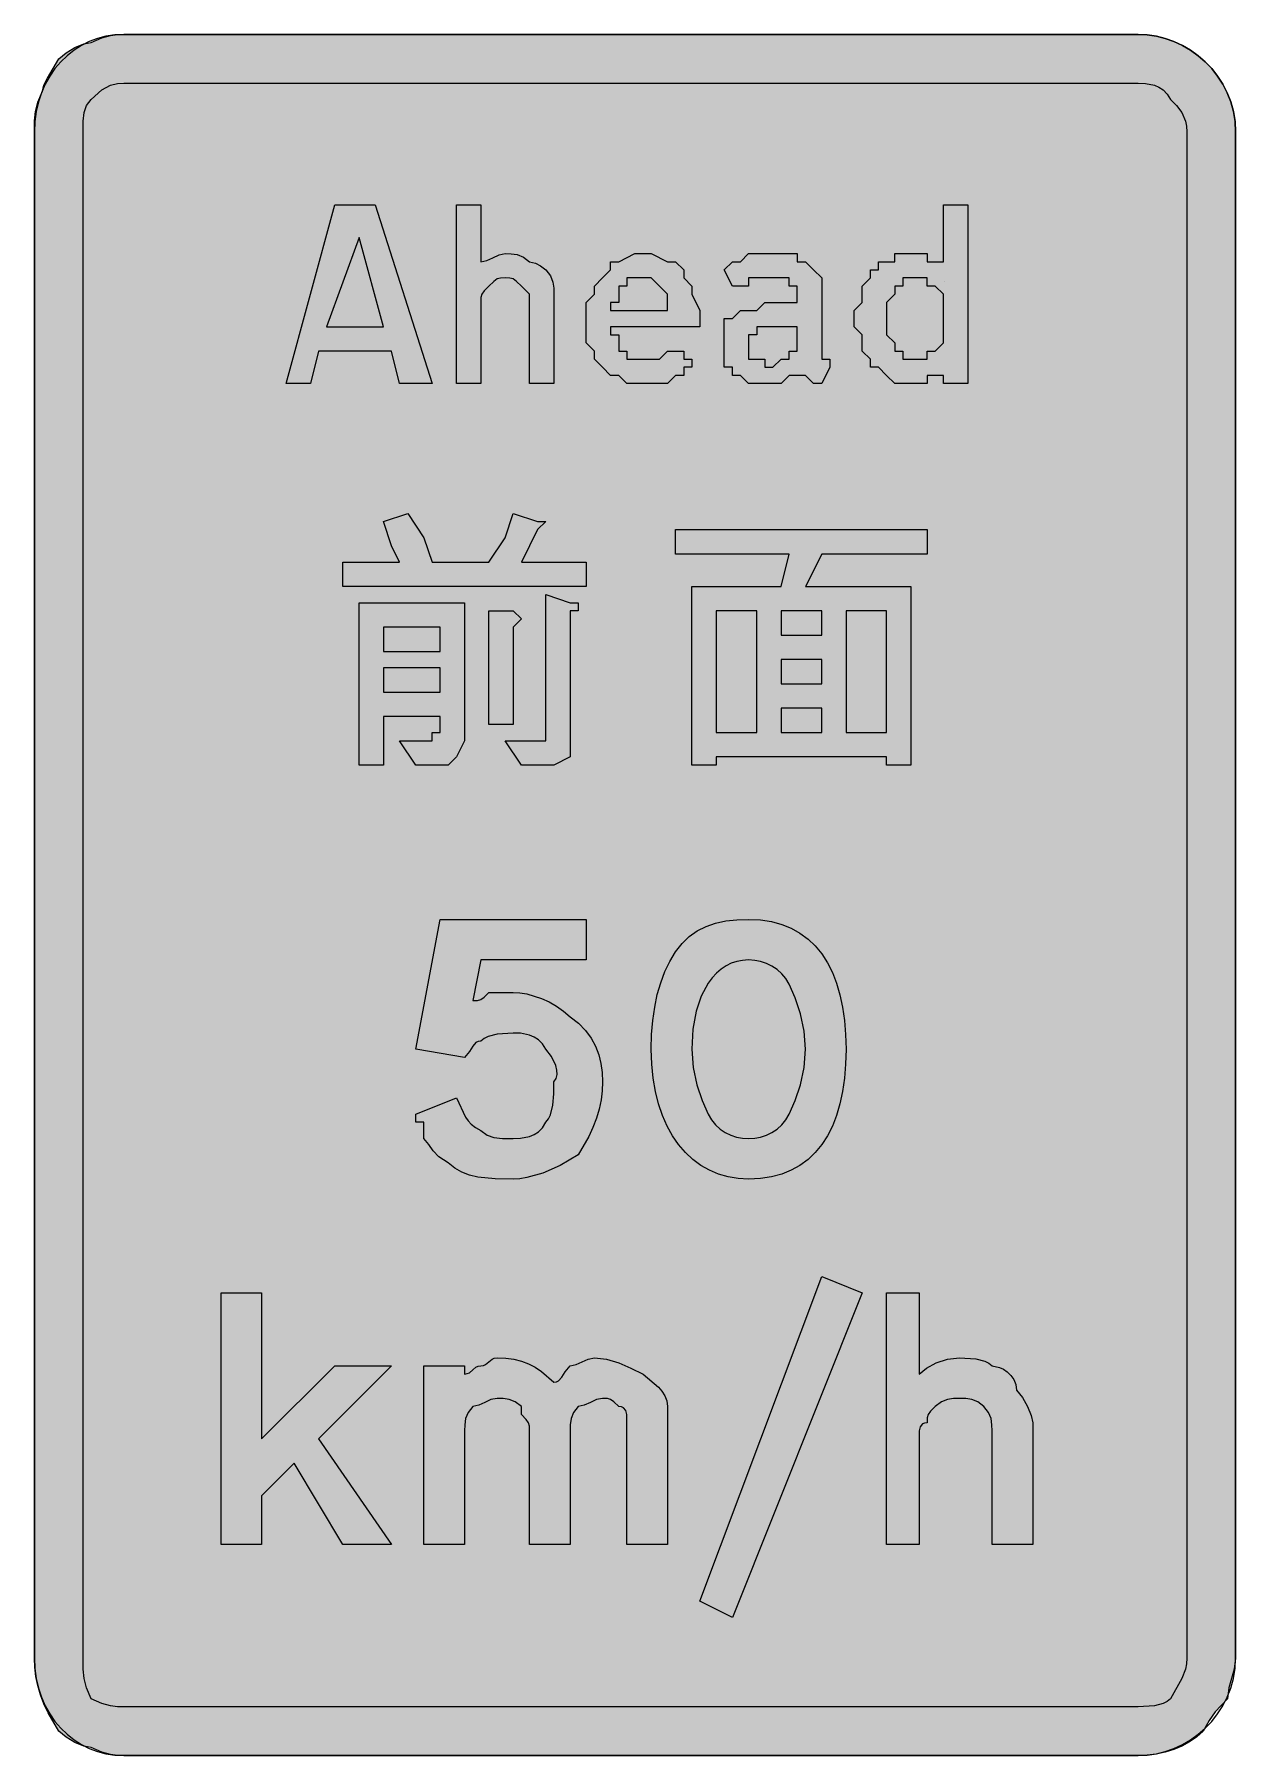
# Model space of a CAD drawing. Header units: metres. Extents: x 195 to 372, y 9 to 263.
import ezdxf

# ---------------------------------------------------------------- set-up
doc = ezdxf.new("R2010")
doc.units = ezdxf.units.M
for name, color, linetype, true_color in [('FILL_RED_FF0000', 7, 'Continuous', 0xff0000), ('FILL_WHITE_FFFFFF', 7, 'Continuous', 0xffffff), ('STROKE_RED_FF0000', 7, 'Continuous', 0xff0000), ('STROKE_WHITE_FFFFFF', 7, 'Continuous', 0xffffff)]:
    doc.layers.add(name, color=color, linetype=linetype, true_color=true_color)

msp = doc.modelspace()

# ---------------------------------------------------------------- hatches: boundary and pattern name
at = {"layer": 'FILL_RED_FF0000', "true_color": 0xff0000}
h = msp.add_hatch(color=7, dxfattribs=at)
h.dxf.hatch_style = 1
h.paths.add_polyline_path([(358.96, 256.04), (360.27, 255.78), (360.94, 255.49), (361.58, 255.07), (362.17, 254.47), (362.67, 253.68), (363.55, 252.76), (364.32, 251.73), (364.86, 250.47), (365.02, 249.73), (365.07, 248.88), (365.07, 23.28), (365.02, 22.43), (364.86, 21.67), (364.32, 20.28), (362.67, 17.28), (362.17, 16.88), (361.58, 16.59), (360.27, 16.23), (357.87, 16.08), (207.87, 16.08), (206.95, 16.1), (205.92, 16.23), (204.66, 16.59), (203.07, 17.28), (202.38, 18.89), (202.02, 20.28), (201.89, 21.67), (201.87, 23.28), (201.87, 248.88), (201.89, 250.47), (202.02, 251.73), (202.38, 252.76), (203.07, 253.68), (204.66, 255.07), (205.92, 255.78), (206.95, 256.04), (207.87, 256.08), (357.87, 256.08), (358.96, 256.04)])
at = {"layer": 'FILL_WHITE_FFFFFF', "true_color": 0xffffff}
h = msp.add_hatch(color=7, dxfattribs=at)
h.dxf.hatch_style = 1
h.paths.add_polyline_path([(359.22, 263.21), (360.56, 263.01), (361.87, 262.67), (363.16, 262.21), (364.4, 261.63), (365.59, 260.94), (366.72, 260.14), (367.77, 259.23), (368.74, 258.23), (369.61, 257.13), (370.38, 255.94), (371.03, 254.67), (371.56, 253.33), (371.95, 251.91), (372.19, 250.43), (372.27, 248.88), (372.27, 23.28), (372.08, 21.67), (371.67, 20.28), (371.26, 18.89), (371.07, 17.28), (369.27, 15.33), (368.37, 14.07), (367.47, 12.48), (366.52, 11.64), (365.46, 10.91), (364.33, 10.29), (363.12, 9.78), (361.86, 9.39), (360.55, 9.11), (359.22, 8.94), (357.87, 8.88), (207.87, 8.88), (206.95, 8.9), (205.92, 9.03), (204.66, 9.39), (203.07, 10.08), (201.98, 10.29), (200.67, 10.83), (199.36, 11.6), (198.27, 12.48), (196.7, 15.18), (196.08, 16.53), (195.57, 17.88), (195.18, 19.23), (194.9, 20.58), (194.73, 21.93), (194.67, 23.28), (194.67, 248.88), (194.69, 250.49), (194.82, 251.88), (195.18, 253.27), (195.87, 254.88), (196.08, 255.8), (196.62, 256.83), (198.27, 259.68), (199.36, 260.56), (200.67, 261.33), (201.98, 261.87), (203.07, 262.08), (204.66, 262.77), (205.92, 263.13), (206.95, 263.26), (207.87, 263.28), (357.87, 263.28), (359.22, 263.21)])
h = msp.add_hatch(color=7, dxfattribs=at)
h.dxf.hatch_style = 1
h.paths.add_polyline_path([(253.47, 211.68), (248.67, 211.68), (247.47, 216.48), (236.67, 216.48), (235.47, 211.68), (231.87, 211.68), (239.07, 238.08), (245.07, 238.08), (253.47, 211.68)])
h.paths.add_polyline_path([(237.87, 220.08), (246.27, 220.08), (242.67, 233.28), (237.87, 220.08)], flags=16)
h = msp.add_hatch(color=7, dxfattribs=at)
h.dxf.hatch_style = 1
h.paths.add_polyline_path([(267.87, 224.88), (266.67, 226.08), (265.96, 226.77), (265.47, 227.13), (264.98, 227.26), (264.27, 227.28), (263.56, 227.26), (263.07, 227.13), (262.58, 226.77), (261.87, 226.08), (261.18, 225.37), (260.82, 224.88), (260.69, 224.39), (260.67, 223.68), (260.67, 211.68), (257.07, 211.68), (257.07, 238.08), (260.67, 238.08), (260.67, 229.68), (261.57, 229.87), (262.47, 230.28), (263.37, 230.69), (264.27, 230.88), (265.17, 230.86), (266.07, 230.73), (266.97, 230.37), (267.87, 229.68), (268.75, 229.49), (269.52, 229.08), (270.27, 228.48), (270.96, 227.58), (271.32, 226.68), (271.45, 225.78), (271.47, 224.88), (271.47, 211.68), (267.87, 211.68), (267.87, 223.68), (267.87, 224.88)])
h = msp.add_hatch(color=7, dxfattribs=at)
h.dxf.hatch_style = 1
h.paths.add_polyline_path([(332.67, 211.68), (329.07, 211.68), (329.07, 212.88), (327.87, 212.88), (326.67, 212.88), (326.67, 211.68), (325.47, 211.68), (324.27, 211.68), (323.07, 211.68), (321.87, 211.68), (320.67, 212.88), (319.47, 214.08), (318.27, 214.08), (318.27, 215.28), (317.07, 216.48), (317.07, 218.88), (315.87, 220.08), (315.87, 221.28), (315.87, 222.48), (317.07, 223.68), (317.07, 224.88), (317.07, 226.08), (318.27, 227.28), (318.27, 228.48), (319.47, 228.48), (319.47, 229.68), (320.67, 229.68), (321.87, 229.68), (321.87, 230.88), (323.07, 230.88), (324.27, 230.88), (325.47, 230.88), (326.67, 230.88), (326.67, 229.68), (327.87, 229.68), (329.07, 229.68), (329.07, 238.08), (332.67, 238.08), (332.67, 211.68)])
h.paths.add_polyline_path([(323.07, 227.28), (323.07, 226.08), (321.87, 226.08), (321.87, 224.88), (320.67, 223.68), (320.67, 222.48), (320.67, 221.28), (320.67, 220.08), (320.67, 218.88), (321.87, 217.68), (321.87, 216.48), (323.07, 216.48), (323.07, 215.28), (324.27, 215.28), (325.47, 215.28), (326.67, 215.28), (326.67, 216.48), (327.87, 216.48), (329.07, 217.68), (329.07, 218.88), (329.07, 220.08), (329.07, 221.28), (329.07, 222.48), (329.07, 223.68), (329.07, 224.88), (327.87, 226.08), (326.67, 226.08), (326.67, 227.28), (325.47, 227.28), (324.27, 227.28), (323.07, 227.28)], flags=16)
h = msp.add_hatch(color=7, dxfattribs=at)
h.dxf.hatch_style = 1
h.paths.add_polyline_path([(290.67, 214.08), (290.67, 212.88), (289.47, 212.88), (288.27, 211.68), (287.07, 211.68), (285.87, 211.68), (284.67, 211.68), (282.27, 211.68), (281.07, 212.88), (279.87, 212.88), (278.67, 214.08), (277.47, 215.28), (277.47, 216.48), (276.27, 217.68), (276.27, 218.88), (276.27, 220.08), (276.27, 221.28), (276.27, 222.48), (276.27, 223.68), (277.47, 224.88), (277.47, 226.08), (278.67, 227.28), (279.87, 228.48), (279.87, 229.68), (281.07, 229.68), (283.47, 230.88), (284.67, 230.88), (285.87, 230.88), (288.27, 229.68), (289.47, 229.68), (290.67, 228.48), (290.67, 227.28), (291.87, 226.08), (291.87, 224.88), (293.07, 222.48), (293.07, 221.28), (293.07, 220.08), (281.07, 220.08), (279.87, 220.08), (279.87, 218.88), (281.07, 218.88), (281.07, 217.68), (281.07, 216.48), (282.27, 216.48), (282.27, 215.28), (283.47, 215.28), (284.67, 215.28), (285.87, 215.28), (287.07, 215.28), (288.27, 216.48), (289.47, 216.48), (290.67, 216.48), (290.67, 215.28), (291.87, 215.28), (291.87, 214.08), (290.67, 214.08)])
h.paths.add_polyline_path([(288.27, 223.68), (288.27, 224.88), (287.07, 226.08), (285.87, 227.28), (284.67, 227.28), (283.47, 227.28), (282.27, 227.28), (282.27, 226.08), (281.07, 226.08), (281.07, 224.88), (281.07, 223.68), (279.87, 223.68), (279.87, 222.48), (288.27, 222.48), (288.27, 223.68)], flags=16)
h = msp.add_hatch(color=7, dxfattribs=at)
h.dxf.hatch_style = 1
h.paths.add_polyline_path([(311.07, 216.48), (311.07, 215.28), (312.27, 215.28), (312.27, 214.08), (311.07, 211.68), (309.87, 211.68), (308.67, 212.88), (307.47, 212.88), (306.27, 212.88), (305.07, 211.68), (303.87, 211.68), (302.67, 211.68), (301.47, 211.68), (300.27, 211.68), (299.07, 212.88), (297.87, 212.88), (297.87, 214.08), (296.67, 214.08), (296.67, 215.28), (296.67, 216.48), (296.67, 217.68), (296.67, 218.88), (296.67, 220.08), (296.67, 221.28), (297.87, 221.28), (299.07, 222.48), (300.27, 222.48), (301.47, 222.48), (302.67, 223.68), (303.87, 223.68), (305.07, 223.68), (306.27, 223.68), (307.47, 223.68), (307.47, 224.88), (307.47, 226.08), (306.27, 226.08), (306.27, 227.28), (305.07, 227.28), (303.87, 227.28), (302.67, 227.28), (301.47, 227.28), (300.27, 227.28), (300.27, 226.08), (299.07, 226.08), (297.87, 226.08), (296.67, 228.48), (297.87, 229.68), (299.07, 229.68), (300.27, 230.88), (301.47, 230.88), (302.67, 230.88), (303.87, 230.88), (305.07, 230.88), (306.27, 230.88), (307.47, 230.88), (307.47, 229.68), (308.67, 229.68), (309.87, 228.48), (311.07, 227.28), (311.07, 226.08), (311.07, 224.88), (311.07, 223.68), (311.07, 222.48), (311.07, 221.28), (311.07, 220.08), (311.07, 218.88), (311.07, 217.68), (311.07, 216.48)])
h.paths.add_polyline_path([(302.67, 220.08), (301.47, 220.08), (301.47, 218.88), (300.27, 218.88), (300.27, 217.68), (300.27, 216.48), (300.27, 215.28), (301.47, 215.28), (302.67, 215.28), (302.67, 214.08), (303.87, 214.08), (305.07, 215.28), (306.27, 215.28), (306.27, 216.48), (307.47, 216.48), (307.47, 217.68), (307.47, 218.88), (307.47, 220.08), (306.27, 220.08), (305.07, 220.08), (303.87, 220.08), (302.67, 220.08)], flags=16)
h = msp.add_hatch(color=7, dxfattribs=at)
h.dxf.hatch_style = 1
h.paths.add_polyline_path([(247.47, 187.68), (246.27, 191.28), (249.87, 192.48), (252.27, 188.88), (253.47, 185.28), (261.87, 185.28), (264.27, 188.88), (265.47, 192.48), (269.07, 191.28), (270.27, 191.28), (269.07, 190.08), (266.67, 185.28), (276.27, 185.28), (276.27, 181.68), (240.27, 181.68), (240.27, 185.28), (248.67, 185.28), (247.47, 187.68)])
h = msp.add_hatch(color=7, dxfattribs=at)
h.dxf.hatch_style = 1
h.paths.add_polyline_path([(324.27, 155.28), (320.67, 155.28), (320.67, 156.48), (295.47, 156.48), (295.47, 155.28), (291.87, 155.28), (291.87, 181.68), (305.07, 181.68), (306.27, 186.48), (289.47, 186.48), (289.47, 190.08), (326.67, 190.08), (326.67, 186.48), (311.07, 186.48), (308.67, 181.68), (324.27, 181.68), (324.27, 155.28)])
h.paths.add_polyline_path([(311.07, 163.68), (305.07, 163.68), (305.07, 160.08), (311.07, 160.08), (311.07, 163.68)], flags=16)
h.paths.add_polyline_path([(311.07, 174.48), (311.07, 178.08), (305.07, 178.08), (305.07, 174.48), (311.07, 174.48)], flags=16)
h.paths.add_polyline_path([(305.07, 167.28), (311.07, 167.28), (311.07, 170.88), (305.07, 170.88), (305.07, 167.28)], flags=16)
h.paths.add_polyline_path([(295.47, 178.08), (295.47, 160.08), (301.47, 160.08), (301.47, 178.08), (295.47, 178.08)], flags=16)
h.paths.add_polyline_path([(320.67, 178.08), (314.67, 178.08), (314.67, 160.08), (320.67, 160.08), (320.67, 178.08)], flags=16)
h = msp.add_hatch(color=7, dxfattribs=at)
h.dxf.hatch_style = 1
h.paths.add_polyline_path([(258.27, 158.88), (257.07, 156.48), (255.87, 155.28), (253.47, 155.28), (251.07, 155.28), (248.67, 158.88), (252.27, 158.88), (253.47, 158.88), (253.47, 160.08), (254.67, 160.08), (254.67, 162.48), (246.27, 162.48), (246.27, 155.28), (242.67, 155.28), (242.67, 179.28), (258.27, 179.28), (258.27, 161.28), (258.27, 158.88)])
h.paths.add_polyline_path([(246.27, 169.68), (246.27, 166.08), (254.67, 166.08), (254.67, 169.68), (246.27, 169.68)], flags=16)
h.paths.add_polyline_path([(254.67, 175.68), (246.27, 175.68), (246.27, 172.08), (254.67, 172.08), (254.67, 175.68)], flags=16)
h = msp.add_hatch(color=7, dxfattribs=at)
h.dxf.hatch_style = 1
h.paths.add_polyline_path([(265.47, 178.08), (266.67, 176.88), (265.47, 175.68), (265.47, 161.28), (261.87, 161.28), (261.87, 178.08), (265.47, 178.08)])
h = msp.add_hatch(color=7, dxfattribs=at)
h.dxf.hatch_style = 1
h.paths.add_polyline_path([(273.87, 179.28), (275.07, 179.28), (275.07, 178.08), (273.87, 178.08), (273.87, 160.08), (273.87, 157.68), (273.87, 156.48), (271.47, 155.28), (269.07, 155.28), (266.67, 155.28), (264.27, 158.88), (267.87, 158.88), (269.07, 158.88), (270.27, 158.88), (270.27, 160.08), (270.27, 161.28), (270.27, 180.48), (273.87, 179.28)])
h = msp.add_hatch(color=7, dxfattribs=at)
h.dxf.hatch_style = 1
h.paths.add_polyline_path([(266.42, 121.62), (267.46, 121.46), (269.67, 120.78), (270.79, 120.27), (271.88, 119.66), (272.92, 118.92), (273.87, 118.08), (275.11, 117.13), (276.14, 116.07), (276.97, 114.94), (277.62, 113.73), (278.1, 112.47), (278.43, 111.16), (278.61, 109.83), (278.67, 108.48), (278.61, 107.13), (278.45, 105.78), (278.16, 104.43), (277.77, 103.08), (277.26, 101.73), (276.65, 100.38), (275.07, 97.68), (272.39, 96.1), (269.82, 94.98), (267.48, 94.3), (266.42, 94.14), (265.47, 94.08), (262.79, 94.12), (260.22, 94.38), (259.01, 94.67), (257.88, 95.09), (256.82, 95.69), (255.87, 96.48), (254.46, 97.38), (253.62, 98.28), (253, 99.18), (252.27, 100.08), (252.27, 102.48), (251.07, 102.48), (251.07, 103.68), (257.07, 106.08), (258.42, 103.23), (258.79, 102.69), (259.26, 102.2), (259.88, 101.73), (260.67, 101.28), (261.59, 100.59), (262.62, 100.23), (263.88, 100.1), (265.47, 100.08), (266.56, 100.12), (267.87, 100.38), (268.54, 100.67), (269.18, 101.09), (269.77, 101.69), (270.27, 102.48), (270.67, 102.98), (270.96, 103.59), (271.32, 105.03), (271.45, 106.7), (271.47, 108.48), (271.81, 108.98), (271.96, 109.57), (271.93, 110.21), (271.77, 110.88), (271.13, 112.19), (270.27, 113.28), (269.77, 114.07), (269.18, 114.67), (268.54, 115.09), (267.87, 115.38), (266.56, 115.64), (265.47, 115.68), (263.07, 115.53), (261.76, 115.17), (261.17, 114.88), (260.67, 114.48), (260.27, 114.43), (259.96, 114.27), (259.47, 113.73), (258.98, 112.96), (258.27, 112.08), (251.07, 113.28), (254.67, 132.48), (276.27, 132.48), (276.27, 126.48), (260.67, 126.48), (259.47, 120.48), (260.18, 120.5), (260.67, 120.63), (261.16, 120.99), (261.87, 121.68), (265.47, 121.68), (266.42, 121.62)])
h = msp.add_hatch(color=7, dxfattribs=at)
h.dxf.hatch_style = 1
h.paths.add_polyline_path([(286.1, 117.55), (286.38, 119.52), (286.77, 121.38), (287.28, 123.12), (287.9, 124.76), (288.63, 126.27), (289.47, 127.68), (290.43, 128.92), (291.5, 129.95), (292.68, 130.78), (293.97, 131.43), (295.38, 131.91), (296.9, 132.24), (298.53, 132.42), (300.27, 132.48), (302.01, 132.4), (303.65, 132.15), (305.16, 131.74), (306.57, 131.17), (307.86, 130.44), (309.05, 129.57), (310.11, 128.55), (311.07, 127.38), (311.91, 126.07), (312.65, 124.63), (313.26, 123.05), (313.77, 121.34), (314.16, 119.51), (314.45, 117.55), (314.61, 115.47), (314.67, 113.28), (314.61, 111.09), (314.45, 109.01), (314.16, 107.05), (313.77, 105.22), (313.26, 103.51), (312.65, 101.93), (311.91, 100.49), (311.07, 99.18), (310.11, 98.01), (309.05, 96.99), (307.86, 96.12), (306.57, 95.39), (305.16, 94.82), (303.65, 94.41), (302.01, 94.16), (300.27, 94.08), (298.72, 94.16), (297.24, 94.41), (295.82, 94.82), (294.48, 95.39), (293.21, 96.12), (292.02, 96.99), (290.92, 98.01), (289.92, 99.18), (289.01, 100.49), (288.21, 101.93), (287.52, 103.51), (286.94, 105.22), (286.48, 107.05), (286.14, 109.01), (285.94, 111.09), (285.87, 113.28), (285.93, 115.47), (286.1, 117.55)])
h.paths.add_polyline_path([(307.92, 118.53), (307.15, 120.87), (306.27, 122.88), (305.77, 123.72), (305.16, 124.45), (304.48, 125.07), (303.72, 125.58), (302.91, 125.97), (302.05, 126.26), (301.17, 126.42), (300.27, 126.48), (299.38, 126.42), (298.53, 126.26), (297.71, 125.98), (296.93, 125.6), (296.19, 125.11), (295.5, 124.52), (294.86, 123.82), (294.27, 123.03), (293.26, 121.15), (292.51, 118.89), (292.03, 116.26), (291.87, 113.28), (292.08, 110.6), (292.62, 108.03), (293.39, 105.69), (294.27, 103.68), (294.77, 102.84), (295.38, 102.11), (296.06, 101.49), (296.82, 100.98), (297.63, 100.59), (298.49, 100.31), (299.37, 100.14), (300.27, 100.08), (301.17, 100.14), (302.05, 100.31), (302.91, 100.59), (303.72, 100.98), (304.48, 101.49), (305.16, 102.11), (305.77, 102.84), (306.27, 103.68), (307.15, 105.69), (307.92, 108.03), (308.46, 110.6), (308.67, 113.28), (308.46, 115.96), (307.92, 118.53)], flags=16)
h = msp.add_hatch(color=7, dxfattribs=at)
h.dxf.hatch_style = 1
h.paths.add_polyline_path([(297.87, 29.28), (293.07, 31.68), (311.07, 79.68), (317.07, 77.28), (297.87, 29.28)])
h = msp.add_hatch(color=7, dxfattribs=at)
h.dxf.hatch_style = 1
h.paths.add_polyline_path([(239.07, 66.48), (247.47, 66.48), (236.67, 55.68), (247.47, 40.08), (240.27, 40.08), (233.07, 52.08), (228.27, 47.28), (228.27, 40.08), (222.27, 40.08), (222.27, 77.28), (228.27, 77.28), (228.27, 55.68), (239.07, 66.48)])
h = msp.add_hatch(color=7, dxfattribs=at)
h.dxf.hatch_style = 1
h.paths.add_polyline_path([(336.25, 57.78), (336.12, 58.68), (335.76, 59.58), (335.07, 60.48), (334.17, 61.17), (333.27, 61.53), (332.37, 61.66), (331.47, 61.68), (330.57, 61.66), (329.67, 61.53), (328.77, 61.17), (327.87, 60.48), (327.18, 59.77), (326.82, 59.28), (326.69, 58.79), (326.67, 58.08), (326.27, 58.03), (325.98, 57.89), (325.62, 57.48), (325.47, 56.88), (325.47, 40.08), (320.67, 40.08), (320.67, 77.28), (325.47, 77.28), (325.47, 65.28), (326.58, 66.16), (328.02, 66.93), (329.69, 67.47), (331.47, 67.68), (333.87, 67.53), (335.18, 67.17), (335.77, 66.88), (336.27, 66.48), (337.34, 66.26), (337.94, 65.97), (338.52, 65.58), (339.05, 65.07), (339.48, 64.45), (339.76, 63.72), (339.87, 62.88), (340.75, 61.79), (341.52, 60.48), (342.06, 59.17), (342.27, 58.08), (342.27, 40.08), (336.27, 40.08), (336.27, 56.88), (336.25, 57.78)])
h = msp.add_hatch(color=7, dxfattribs=at)
h.dxf.hatch_style = 1
h.paths.add_polyline_path([(267.87, 56.88), (267.85, 57.59), (267.72, 58.08), (267.36, 58.57), (266.67, 59.28), (266.67, 60.48), (265.77, 61.17), (264.87, 61.53), (263.97, 61.66), (263.07, 61.68), (262.17, 61.49), (261.27, 61.08), (260.37, 60.67), (259.47, 60.48), (258.78, 59.58), (258.42, 58.68), (258.29, 57.78), (258.27, 56.88), (258.27, 40.08), (252.27, 40.08), (252.27, 66.48), (258.27, 66.48), (258.27, 65.28), (258.67, 65.33), (258.98, 65.47), (259.47, 65.88), (259.96, 66.29), (260.27, 66.43), (260.67, 66.48), (261.07, 66.53), (261.38, 66.67), (261.87, 67.08), (262.36, 67.49), (262.67, 67.63), (263.07, 67.68), (264.37, 67.62), (265.56, 67.46), (266.68, 67.17), (267.72, 66.78), (268.71, 66.27), (269.65, 65.66), (271.47, 64.08), (271.87, 64.13), (272.18, 64.29), (272.67, 64.83), (273.16, 65.6), (273.87, 66.48), (274.77, 66.67), (275.67, 67.08), (276.57, 67.49), (277.47, 67.68), (279.27, 67.47), (281.07, 66.93), (282.87, 66.16), (284.67, 65.28), (286.92, 63.33), (287.45, 62.74), (287.88, 62.07), (288.16, 61.33), (288.27, 60.48), (288.27, 59.28), (288.27, 40.08), (282.27, 40.08), (282.27, 56.88), (282.27, 59.28), (282.12, 59.88), (281.76, 60.29), (281.47, 60.43), (281.07, 60.48), (280.36, 61.17), (279.87, 61.53), (279.38, 61.66), (278.67, 61.68), (277.77, 61.49), (276.87, 61.08), (275.97, 60.67), (275.07, 60.48), (274.38, 59.58), (274.02, 58.68), (273.89, 57.78), (273.87, 56.88), (273.87, 40.08), (267.87, 40.08), (267.87, 56.88)])

# ---------------------------------------------------------------- linework, layer by layer
at = {"layer": 'FILL_RED_FF0000', "lineweight": 0, "true_color": 0xff0000}
msp.add_lwpolyline([(358.96, 256.04), (360.27, 255.78), (360.94, 255.49), (361.58, 255.07), (362.17, 254.47), (362.67, 253.68), (363.55, 252.76), (364.32, 251.73), (364.86, 250.47), (365.02, 249.73), (365.07, 248.88), (365.07, 23.28), (365.02, 22.43), (364.86, 21.67), (364.32, 20.28), (362.67, 17.28), (362.17, 16.88), (361.58, 16.59), (360.27, 16.23), (357.87, 16.08), (207.87, 16.08), (206.95, 16.1), (205.92, 16.23), (204.66, 16.59), (203.07, 17.28), (202.38, 18.89), (202.02, 20.28), (201.89, 21.67), (201.87, 23.28), (201.87, 248.88), (201.89, 250.47), (202.02, 251.73), (202.38, 252.76), (203.07, 253.68), (204.66, 255.07), (205.92, 255.78), (206.95, 256.04), (207.87, 256.08), (357.87, 256.08)], close=True, dxfattribs=at)
at = {"layer": 'FILL_WHITE_FFFFFF', "lineweight": 0, "true_color": 0xffffff}
for points in [[(359.22, 263.21), (360.56, 263.01), (361.87, 262.67), (363.16, 262.21), (364.4, 261.63), (365.59, 260.94), (366.72, 260.14), (367.77, 259.23), (368.74, 258.23), (369.61, 257.13), (370.38, 255.94), (371.03, 254.67), (371.56, 253.33), (371.95, 251.91), (372.19, 250.43), (372.27, 248.88), (372.27, 23.28), (372.08, 21.67), (371.67, 20.28), (371.26, 18.89), (371.07, 17.28), (369.27, 15.33), (368.37, 14.07), (367.47, 12.48), (366.52, 11.64), (365.46, 10.91), (364.33, 10.29), (363.12, 9.78), (361.86, 9.39), (360.55, 9.11), (359.22, 8.94), (357.87, 8.88), (207.87, 8.88), (206.95, 8.9), (205.92, 9.03), (204.66, 9.39), (203.07, 10.08), (201.98, 10.29), (200.67, 10.83), (199.36, 11.6), (198.27, 12.48), (196.7, 15.18), (196.08, 16.53), (195.57, 17.88), (195.18, 19.23), (194.9, 20.58), (194.73, 21.93), (194.67, 23.28), (194.67, 248.88), (194.69, 250.49), (194.82, 251.88), (195.18, 253.27), (195.87, 254.88), (196.08, 255.8), (196.62, 256.83), (198.27, 259.68), (199.36, 260.56), (200.67, 261.33), (201.98, 261.87), (203.07, 262.08), (204.66, 262.77), (205.92, 263.13), (206.95, 263.26), (207.87, 263.28), (357.87, 263.28)], [(253.47, 211.68), (248.67, 211.68), (247.47, 216.48), (236.67, 216.48), (235.47, 211.68), (231.87, 211.68), (239.07, 238.08), (245.07, 238.08)], [(267.87, 224.88), (266.67, 226.08), (265.96, 226.77), (265.47, 227.13), (264.98, 227.26), (264.27, 227.28), (263.56, 227.26), (263.07, 227.13), (262.58, 226.77), (261.87, 226.08), (261.18, 225.37), (260.82, 224.88), (260.69, 224.39), (260.67, 223.68), (260.67, 211.68), (257.07, 211.68), (257.07, 238.08), (260.67, 238.08), (260.67, 229.68), (261.57, 229.87), (262.47, 230.28), (263.37, 230.69), (264.27, 230.88), (265.17, 230.86), (266.07, 230.73), (266.97, 230.37), (267.87, 229.68), (268.75, 229.49), (269.52, 229.08), (270.27, 228.48), (270.96, 227.58), (271.32, 226.68), (271.45, 225.78), (271.47, 224.88), (271.47, 211.68), (267.87, 211.68), (267.87, 223.68)], [(332.67, 211.68), (329.07, 211.68), (329.07, 212.88), (327.87, 212.88), (326.67, 212.88), (326.67, 211.68), (325.47, 211.68), (324.27, 211.68), (323.07, 211.68), (321.87, 211.68), (320.67, 212.88), (319.47, 214.08), (318.27, 214.08), (318.27, 215.28), (317.07, 216.48), (317.07, 218.88), (315.87, 220.08), (315.87, 221.28), (315.87, 222.48), (317.07, 223.68), (317.07, 224.88), (317.07, 226.08), (318.27, 227.28), (318.27, 228.48), (319.47, 228.48), (319.47, 229.68), (320.67, 229.68), (321.87, 229.68), (321.87, 230.88), (323.07, 230.88), (324.27, 230.88), (325.47, 230.88), (326.67, 230.88), (326.67, 229.68), (327.87, 229.68), (329.07, 229.68), (329.07, 238.08), (332.67, 238.08)], [(237.87, 220.08), (246.27, 220.08), (242.67, 233.28)], [(290.67, 214.08), (290.67, 212.88), (289.47, 212.88), (288.27, 211.68), (287.07, 211.68), (285.87, 211.68), (284.67, 211.68), (282.27, 211.68), (281.07, 212.88), (279.87, 212.88), (278.67, 214.08), (277.47, 215.28), (277.47, 216.48), (276.27, 217.68), (276.27, 218.88), (276.27, 220.08), (276.27, 221.28), (276.27, 222.48), (276.27, 223.68), (277.47, 224.88), (277.47, 226.08), (278.67, 227.28), (279.87, 228.48), (279.87, 229.68), (281.07, 229.68), (283.47, 230.88), (284.67, 230.88), (285.87, 230.88), (288.27, 229.68), (289.47, 229.68), (290.67, 228.48), (290.67, 227.28), (291.87, 226.08), (291.87, 224.88), (293.07, 222.48), (293.07, 221.28), (293.07, 220.08), (281.07, 220.08), (279.87, 220.08), (279.87, 218.88), (281.07, 218.88), (281.07, 217.68), (281.07, 216.48), (282.27, 216.48), (282.27, 215.28), (283.47, 215.28), (284.67, 215.28), (285.87, 215.28), (287.07, 215.28), (288.27, 216.48), (289.47, 216.48), (290.67, 216.48), (290.67, 215.28), (291.87, 215.28), (291.87, 214.08)], [(311.07, 216.48), (311.07, 215.28), (312.27, 215.28), (312.27, 214.08), (311.07, 211.68), (309.87, 211.68), (308.67, 212.88), (307.47, 212.88), (306.27, 212.88), (305.07, 211.68), (303.87, 211.68), (302.67, 211.68), (301.47, 211.68), (300.27, 211.68), (299.07, 212.88), (297.87, 212.88), (297.87, 214.08), (296.67, 214.08), (296.67, 215.28), (296.67, 216.48), (296.67, 217.68), (296.67, 218.88), (296.67, 220.08), (296.67, 221.28), (297.87, 221.28), (299.07, 222.48), (300.27, 222.48), (301.47, 222.48), (302.67, 223.68), (303.87, 223.68), (305.07, 223.68), (306.27, 223.68), (307.47, 223.68), (307.47, 224.88), (307.47, 226.08), (306.27, 226.08), (306.27, 227.28), (305.07, 227.28), (303.87, 227.28), (302.67, 227.28), (301.47, 227.28), (300.27, 227.28), (300.27, 226.08), (299.07, 226.08), (297.87, 226.08), (296.67, 228.48), (297.87, 229.68), (299.07, 229.68), (300.27, 230.88), (301.47, 230.88), (302.67, 230.88), (303.87, 230.88), (305.07, 230.88), (306.27, 230.88), (307.47, 230.88), (307.47, 229.68), (308.67, 229.68), (309.87, 228.48), (311.07, 227.28), (311.07, 226.08), (311.07, 224.88), (311.07, 223.68), (311.07, 222.48), (311.07, 221.28), (311.07, 220.08), (311.07, 218.88), (311.07, 217.68)], [(288.27, 223.68), (288.27, 224.88), (287.07, 226.08), (285.87, 227.28), (284.67, 227.28), (283.47, 227.28), (282.27, 227.28), (282.27, 226.08), (281.07, 226.08), (281.07, 224.88), (281.07, 223.68), (279.87, 223.68), (279.87, 222.48), (288.27, 222.48)], [(323.07, 227.28), (323.07, 226.08), (321.87, 226.08), (321.87, 224.88), (320.67, 223.68), (320.67, 222.48), (320.67, 221.28), (320.67, 220.08), (320.67, 218.88), (321.87, 217.68), (321.87, 216.48), (323.07, 216.48), (323.07, 215.28), (324.27, 215.28), (325.47, 215.28), (326.67, 215.28), (326.67, 216.48), (327.87, 216.48), (329.07, 217.68), (329.07, 218.88), (329.07, 220.08), (329.07, 221.28), (329.07, 222.48), (329.07, 223.68), (329.07, 224.88), (327.87, 226.08), (326.67, 226.08), (326.67, 227.28), (325.47, 227.28), (324.27, 227.28)], [(302.67, 220.08), (301.47, 220.08), (301.47, 218.88), (300.27, 218.88), (300.27, 217.68), (300.27, 216.48), (300.27, 215.28), (301.47, 215.28), (302.67, 215.28), (302.67, 214.08), (303.87, 214.08), (305.07, 215.28), (306.27, 215.28), (306.27, 216.48), (307.47, 216.48), (307.47, 217.68), (307.47, 218.88), (307.47, 220.08), (306.27, 220.08), (305.07, 220.08), (303.87, 220.08)], [(247.47, 187.68), (246.27, 191.28), (249.87, 192.48), (252.27, 188.88), (253.47, 185.28), (261.87, 185.28), (264.27, 188.88), (265.47, 192.48), (269.07, 191.28), (270.27, 191.28), (269.07, 190.08), (266.67, 185.28), (276.27, 185.28), (276.27, 181.68), (240.27, 181.68), (240.27, 185.28), (248.67, 185.28)], [(324.27, 155.28), (320.67, 155.28), (320.67, 156.48), (295.47, 156.48), (295.47, 155.28), (291.87, 155.28), (291.87, 181.68), (305.07, 181.68), (306.27, 186.48), (289.47, 186.48), (289.47, 190.08), (326.67, 190.08), (326.67, 186.48), (311.07, 186.48), (308.67, 181.68), (324.27, 181.68)], [(258.27, 158.88), (257.07, 156.48), (255.87, 155.28), (253.47, 155.28), (251.07, 155.28), (248.67, 158.88), (252.27, 158.88), (253.47, 158.88), (253.47, 160.08), (254.67, 160.08), (254.67, 162.48), (246.27, 162.48), (246.27, 155.28), (242.67, 155.28), (242.67, 179.28), (258.27, 179.28), (258.27, 161.28)], [(265.47, 178.08), (266.67, 176.88), (265.47, 175.68), (265.47, 161.28), (261.87, 161.28), (261.87, 178.08)], [(273.87, 179.28), (275.07, 179.28), (275.07, 178.08), (273.87, 178.08), (273.87, 160.08), (273.87, 157.68), (273.87, 156.48), (271.47, 155.28), (269.07, 155.28), (266.67, 155.28), (264.27, 158.88), (267.87, 158.88), (269.07, 158.88), (270.27, 158.88), (270.27, 160.08), (270.27, 161.28), (270.27, 180.48)], [(295.47, 178.08), (295.47, 160.08), (301.47, 160.08), (301.47, 178.08)], [(311.07, 174.48), (311.07, 178.08), (305.07, 178.08), (305.07, 174.48)], [(320.67, 178.08), (314.67, 178.08), (314.67, 160.08), (320.67, 160.08)], [(254.67, 175.68), (246.27, 175.68), (246.27, 172.08), (254.67, 172.08)], [(305.07, 167.28), (311.07, 167.28), (311.07, 170.88), (305.07, 170.88)], [(246.27, 169.68), (246.27, 166.08), (254.67, 166.08), (254.67, 169.68)], [(311.07, 163.68), (305.07, 163.68), (305.07, 160.08), (311.07, 160.08)], [(266.42, 121.62), (267.46, 121.46), (269.67, 120.78), (270.79, 120.27), (271.88, 119.66), (272.92, 118.92), (273.87, 118.08), (275.11, 117.13), (276.14, 116.07), (276.97, 114.94), (277.62, 113.73), (278.1, 112.47), (278.43, 111.16), (278.61, 109.83), (278.67, 108.48), (278.61, 107.13), (278.45, 105.78), (278.16, 104.43), (277.77, 103.08), (277.26, 101.73), (276.65, 100.38), (275.07, 97.68), (272.39, 96.1), (269.82, 94.98), (267.48, 94.3), (266.42, 94.14), (265.47, 94.08), (262.79, 94.12), (260.22, 94.38), (259.01, 94.67), (257.88, 95.09), (256.82, 95.69), (255.87, 96.48), (254.46, 97.38), (253.62, 98.28), (253, 99.18), (252.27, 100.08), (252.27, 102.48), (251.07, 102.48), (251.07, 103.68), (257.07, 106.08), (258.42, 103.23), (258.79, 102.69), (259.26, 102.2), (259.88, 101.73), (260.67, 101.28), (261.59, 100.59), (262.62, 100.23), (263.88, 100.1), (265.47, 100.08), (266.56, 100.12), (267.87, 100.38), (268.54, 100.67), (269.18, 101.09), (269.77, 101.69), (270.27, 102.48), (270.67, 102.98), (270.96, 103.59), (271.32, 105.03), (271.45, 106.7), (271.47, 108.48), (271.81, 108.98), (271.96, 109.57), (271.93, 110.21), (271.77, 110.88), (271.13, 112.19), (270.27, 113.28), (269.77, 114.07), (269.18, 114.67), (268.54, 115.09), (267.87, 115.38), (266.56, 115.64), (265.47, 115.68), (263.07, 115.53), (261.76, 115.17), (261.17, 114.88), (260.67, 114.48), (260.27, 114.43), (259.96, 114.27), (259.47, 113.73), (258.98, 112.96), (258.27, 112.08), (251.07, 113.28), (254.67, 132.48), (276.27, 132.48), (276.27, 126.48), (260.67, 126.48), (259.47, 120.48), (260.18, 120.5), (260.67, 120.63), (261.16, 120.99), (261.87, 121.68), (265.47, 121.68)], [(286.1, 117.55), (286.38, 119.52), (286.77, 121.38), (287.28, 123.12), (287.9, 124.76), (288.63, 126.27), (289.47, 127.68), (290.43, 128.92), (291.5, 129.95), (292.68, 130.78), (293.97, 131.43), (295.38, 131.91), (296.9, 132.24), (298.53, 132.42), (300.27, 132.48), (302.01, 132.4), (303.65, 132.15), (305.16, 131.74), (306.57, 131.17), (307.86, 130.44), (309.05, 129.57), (310.11, 128.55), (311.07, 127.38), (311.91, 126.07), (312.65, 124.63), (313.26, 123.05), (313.77, 121.34), (314.16, 119.51), (314.45, 117.55), (314.61, 115.47), (314.67, 113.28), (314.61, 111.09), (314.45, 109.01), (314.16, 107.05), (313.77, 105.22), (313.26, 103.51), (312.65, 101.93), (311.91, 100.49), (311.07, 99.18), (310.11, 98.01), (309.05, 96.99), (307.86, 96.12), (306.57, 95.39), (305.16, 94.82), (303.65, 94.41), (302.01, 94.16), (300.27, 94.08), (298.72, 94.16), (297.24, 94.41), (295.82, 94.82), (294.48, 95.39), (293.21, 96.12), (292.02, 96.99), (290.92, 98.01), (289.92, 99.18), (289.01, 100.49), (288.21, 101.93), (287.52, 103.51), (286.94, 105.22), (286.48, 107.05), (286.14, 109.01), (285.94, 111.09), (285.87, 113.28), (285.93, 115.47)], [(307.92, 118.53), (307.15, 120.87), (306.27, 122.88), (305.77, 123.72), (305.16, 124.45), (304.48, 125.07), (303.72, 125.58), (302.91, 125.97), (302.05, 126.26), (301.17, 126.42), (300.27, 126.48), (299.38, 126.42), (298.53, 126.26), (297.71, 125.98), (296.93, 125.6), (296.19, 125.11), (295.5, 124.52), (294.86, 123.82), (294.27, 123.03), (293.26, 121.15), (292.51, 118.89), (292.03, 116.26), (291.87, 113.28), (292.08, 110.6), (292.62, 108.03), (293.39, 105.69), (294.27, 103.68), (294.77, 102.84), (295.38, 102.11), (296.06, 101.49), (296.82, 100.98), (297.63, 100.59), (298.49, 100.31), (299.37, 100.14), (300.27, 100.08), (301.17, 100.14), (302.05, 100.31), (302.91, 100.59), (303.72, 100.98), (304.48, 101.49), (305.16, 102.11), (305.77, 102.84), (306.27, 103.68), (307.15, 105.69), (307.92, 108.03), (308.46, 110.6), (308.67, 113.28), (308.46, 115.96)], [(297.87, 29.28), (293.07, 31.68), (311.07, 79.68), (317.07, 77.28)], [(239.07, 66.48), (247.47, 66.48), (236.67, 55.68), (247.47, 40.08), (240.27, 40.08), (233.07, 52.08), (228.27, 47.28), (228.27, 40.08), (222.27, 40.08), (222.27, 77.28), (228.27, 77.28), (228.27, 55.68)], [(336.25, 57.78), (336.12, 58.68), (335.76, 59.58), (335.07, 60.48), (334.17, 61.17), (333.27, 61.53), (332.37, 61.66), (331.47, 61.68), (330.57, 61.66), (329.67, 61.53), (328.77, 61.17), (327.87, 60.48), (327.18, 59.77), (326.82, 59.28), (326.69, 58.79), (326.67, 58.08), (326.27, 58.03), (325.98, 57.89), (325.62, 57.48), (325.47, 56.88), (325.47, 40.08), (320.67, 40.08), (320.67, 77.28), (325.47, 77.28), (325.47, 65.28), (326.58, 66.16), (328.02, 66.93), (329.69, 67.47), (331.47, 67.68), (333.87, 67.53), (335.18, 67.17), (335.77, 66.88), (336.27, 66.48), (337.34, 66.26), (337.94, 65.97), (338.52, 65.58), (339.05, 65.07), (339.48, 64.45), (339.76, 63.72), (339.87, 62.88), (340.75, 61.79), (341.52, 60.48), (342.06, 59.17), (342.27, 58.08), (342.27, 40.08), (336.27, 40.08), (336.27, 56.88)], [(267.87, 56.88), (267.85, 57.59), (267.72, 58.08), (267.36, 58.57), (266.67, 59.28), (266.67, 60.48), (265.77, 61.17), (264.87, 61.53), (263.97, 61.66), (263.07, 61.68), (262.17, 61.49), (261.27, 61.08), (260.37, 60.67), (259.47, 60.48), (258.78, 59.58), (258.42, 58.68), (258.29, 57.78), (258.27, 56.88), (258.27, 40.08), (252.27, 40.08), (252.27, 66.48), (258.27, 66.48), (258.27, 65.28), (258.67, 65.33), (258.98, 65.47), (259.47, 65.88), (259.96, 66.29), (260.27, 66.43), (260.67, 66.48), (261.07, 66.53), (261.38, 66.67), (261.87, 67.08), (262.36, 67.49), (262.67, 67.63), (263.07, 67.68), (264.37, 67.62), (265.56, 67.46), (266.68, 67.17), (267.72, 66.78), (268.71, 66.27), (269.65, 65.66), (271.47, 64.08), (271.87, 64.13), (272.18, 64.29), (272.67, 64.83), (273.16, 65.6), (273.87, 66.48), (274.77, 66.67), (275.67, 67.08), (276.57, 67.49), (277.47, 67.68), (279.27, 67.47), (281.07, 66.93), (282.87, 66.16), (284.67, 65.28), (286.92, 63.33), (287.45, 62.74), (287.88, 62.07), (288.16, 61.33), (288.27, 60.48), (288.27, 59.28), (288.27, 40.08), (282.27, 40.08), (282.27, 56.88), (282.27, 59.28), (282.12, 59.88), (281.76, 60.29), (281.47, 60.43), (281.07, 60.48), (280.36, 61.17), (279.87, 61.53), (279.38, 61.66), (278.67, 61.68), (277.77, 61.49), (276.87, 61.08), (275.97, 60.67), (275.07, 60.48), (274.38, 59.58), (274.02, 58.68), (273.89, 57.78), (273.87, 56.88), (273.87, 40.08), (267.87, 40.08)]]:
    msp.add_lwpolyline(points, close=True, dxfattribs=at)
at = {"layer": 'STROKE_RED_FF0000', "lineweight": 0, "true_color": 0xff0000}
msp.add_lwpolyline([(372.27, 23.28), (372.27, 248.88), (372.19, 250.43), (371.95, 251.91), (371.56, 253.33), (371.03, 254.67), (370.38, 255.94), (369.61, 257.13), (368.74, 258.23), (367.77, 259.23), (366.72, 260.14), (365.59, 260.94), (364.4, 261.63), (363.16, 262.21), (361.87, 262.67), (360.56, 263.01), (359.22, 263.21), (357.87, 263.28), (207.87, 263.28), (206.54, 263.21), (205.24, 263.01), (203.98, 262.67), (202.77, 262.21), (201.62, 261.63), (200.53, 260.94), (199.51, 260.14), (198.57, 259.23), (197.71, 258.23), (196.95, 257.13), (196.28, 255.94), (195.72, 254.67), (195.27, 253.33), (194.94, 251.91), (194.74, 250.43), (194.67, 248.88), (194.67, 23.28), (194.74, 21.73), (194.94, 20.25), (195.27, 18.83), (195.72, 17.49), (196.28, 16.22), (196.95, 15.03), (197.71, 13.93), (198.57, 12.93), (199.51, 12.02), (200.53, 11.22), (201.62, 10.53), (202.77, 9.95), (203.98, 9.49), (205.24, 9.15), (206.54, 8.95), (207.87, 8.88), (357.87, 8.88), (359.22, 8.95), (360.56, 9.15), (361.87, 9.49), (363.16, 9.95), (364.4, 10.53), (365.59, 11.22), (366.72, 12.02), (367.77, 12.93), (368.74, 13.93), (369.61, 15.03), (370.38, 16.22), (371.03, 17.49), (371.56, 18.83), (371.95, 20.25), (372.19, 21.73), (372.27, 23.28)], dxfattribs=at)
at = {"layer": 'STROKE_WHITE_FFFFFF', "lineweight": 0, "true_color": 0xffffff}
msp.add_lwpolyline([(329.27, 226.72), (329.27, 226.72)], dxfattribs=at)

doc.saveas('drawing.dxf')
